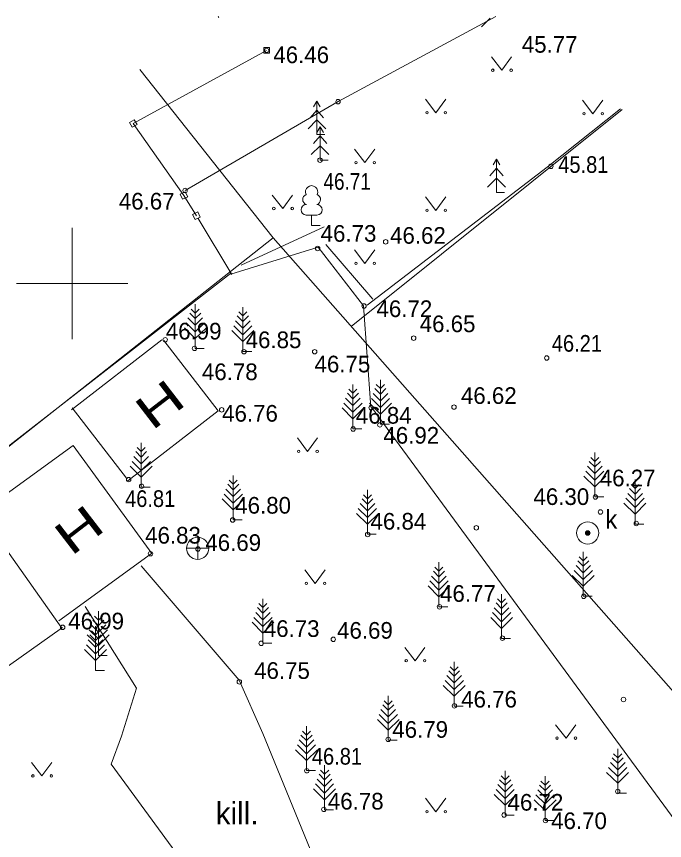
# Model space of a CAD drawing. Extents: x 642626 to 643013, y 6455643 to 6456048.
# Drawn here: x 642697.49 to 642726.66, y 6455724.93 to 6455762.02 of the extents above; entities that cross this region are included whole.
import ezdxf
from ezdxf.enums import TextEntityAlignment as Align

# ---------------------------------------------------------------- set-up
doc = ezdxf.new("R2010")
doc.units = 0
doc.header["$LTSCALE"] = 0.3
for name, color, linetype, lineweight in [('1', 7, 'Continuous', 13), ('10', 7, 'Continuous', 13), ('23', 7, 'Continuous', 13), ('28', 7, 'Continuous', 13), ('30', 7, 'Continuous', 13), ('40', 7, 'Continuous', 13), ('44', 7, 'Continuous', 13), ('46', 7, 'Continuous', 13), ('59', 7, 'Continuous', 13), ('61', 7, 'Continuous', 13)]:
    doc.layers.add(name, color=color, linetype=linetype, lineweight=lineweight)
doc.layers.add('57', color=7, linetype='Continuous')

msp = doc.modelspace()

# ---------------------------------------------------------------- hatches: boundary and pattern name
at = {"layer": '44'}
msp.add_hatch(color=256, dxfattribs=at).paths.add_polyline_path([(642723.3107, 6455738.7696, 1), (642723.1047, 6455738.7696, 1)])

# ---------------------------------------------------------------- linework, layer by layer
at = {"layer": '1'}
for p, q in [((642704.04, 6455747.47), (642699.97, 6455744.31)), ((642706.57, 6455744.27), (642704.13, 6455747.44)), ((642702.44, 6455741.24), (642700, 6455744.41)), ((642706.57, 6455744.27), (642702.5, 6455741.12)), ((642703.57, 6455737.84), (642699.4, 6455734.81)), ((642699.57, 6455734.52), (642694.75, 6455731.11))]:
    msp.add_line(p, q, dxfattribs=at)
for points in [[(642703.58, 6455737.84), (642700.05, 6455742.7), (642695.86, 6455739.67)], [(642699.53, 6455734.49), (642695.86, 6455739.67), (642691.89, 6455736.79)]]:
    msp.add_lwpolyline(points, dxfattribs=at)
at = {"layer": '10'}
for p, q in [((642718.87, 6455760.21), (642719.34, 6455759.6)), ((642719.34, 6455759.6), (642719.78, 6455760.21)), ((642715.91, 6455758.3), (642716.37, 6455757.69)), ((642716.37, 6455757.69), (642716.82, 6455758.3)), ((642722.98, 6455758.25), (642723.44, 6455757.64)), ((642723.44, 6455757.64), (642723.89, 6455758.25)), ((642711.02, 6455758.21), (642711.02, 6455756.71)), ((642711.16, 6455757.05), (642711.16, 6455755.55)), ((642711.38, 6455756.71), (642711.02, 6455756.71)), ((642712.71, 6455756.05), (642713.17, 6455755.44)), ((642713.17, 6455755.44), (642713.62, 6455756.05)), ((642711.52, 6455755.55), (642711.16, 6455755.55)), ((642719.1, 6455755.59), (642719.1, 6455754.09)), ((642709.01, 6455753.98), (642709.48, 6455753.38)), ((642709.48, 6455753.38), (642709.92, 6455753.98)), ((642715.91, 6455753.9), (642716.37, 6455753.29)), ((642716.37, 6455753.29), (642716.82, 6455753.9)), ((642719.46, 6455754.09), (642719.1, 6455754.09)), ((642711.02, 6455753.08), (642710.54, 6455753.08)), ((642711.35, 6455752.55), (642707.6, 6455750.83)), ((642711.42, 6455751.76), (642713.54, 6455749.29)), ((642712.71, 6455751.51), (642713.17, 6455750.9)), ((642713.17, 6455750.9), (642713.62, 6455751.51)), ((642705.54, 6455748.42), (642705.29, 6455748.67)), ((642705.54, 6455748.67), (642705.36, 6455748.85)), ((642705.54, 6455748.67), (642705.72, 6455748.85)), ((642705.54, 6455748.42), (642705.79, 6455748.67)), ((642707.68, 6455748.54), (642707.5, 6455748.72)), ((642707.68, 6455748.54), (642707.86, 6455748.72)), ((642705.54, 6455747.82), (642705.13, 6455748.23)), ((642705.54, 6455748.12), (642705.21, 6455748.45)), ((642705.54, 6455748.12), (642705.87, 6455748.45)), ((642705.54, 6455747.82), (642705.95, 6455748.23)), ((642707.68, 6455747.99), (642707.35, 6455748.32)), ((642707.68, 6455748.29), (642707.43, 6455748.54)), ((642707.68, 6455748.29), (642707.93, 6455748.54)), ((642707.68, 6455747.99), (642708.01, 6455748.32)), ((642705.54, 6455747.52), (642705.05, 6455748.01)), ((642705.54, 6455747.52), (642706.04, 6455748.01)), ((642707.68, 6455747.39), (642707.19, 6455747.88)), ((642707.68, 6455747.69), (642707.27, 6455748.1)), ((642707.68, 6455747.69), (642708.09, 6455748.1)), ((642707.68, 6455747.39), (642708.18, 6455747.88)), ((642712.64, 6455745.06), (642712.46, 6455745.24)), ((642712.64, 6455745.06), (642712.82, 6455745.24)), ((642713.88, 6455745.02), (642713.63, 6455745.27)), ((642713.88, 6455745.27), (642713.69, 6455745.45)), ((642713.88, 6455745.27), (642714.06, 6455745.45)), ((642713.88, 6455745.02), (642714.12, 6455745.27)), ((642712.64, 6455744.81), (642712.39, 6455745.06)), ((642712.64, 6455744.81), (642712.89, 6455745.06)), ((642713.88, 6455744.72), (642713.55, 6455745.05)), ((642713.88, 6455744.72), (642714.21, 6455745.05)), ((642712.64, 6455744.21), (642712.23, 6455744.62)), ((642712.64, 6455744.51), (642712.31, 6455744.84)), ((642712.64, 6455744.51), (642712.97, 6455744.84)), ((642712.64, 6455744.21), (642713.05, 6455744.62)), ((642713.88, 6455744.12), (642713.38, 6455744.61)), ((642713.88, 6455744.42), (642713.47, 6455744.83)), ((642713.88, 6455744.42), (642714.29, 6455744.83)), ((642713.88, 6455744.12), (642714.37, 6455744.61)), ((642712.64, 6455743.91), (642712.15, 6455744.4)), ((642712.64, 6455743.91), (642713.13, 6455744.4)), ((642710.14, 6455743.05), (642710.6, 6455742.44)), ((642710.6, 6455742.44), (642711.05, 6455743.05)), ((642703.11, 6455742.18), (642702.86, 6455742.43)), ((642703.11, 6455742.43), (642702.92, 6455742.61)), ((642703.11, 6455742.43), (642703.29, 6455742.61)), ((642703.11, 6455742.18), (642703.35, 6455742.43)), ((642703.11, 6455741.58), (642702.7, 6455741.99)), ((642703.11, 6455741.88), (642702.78, 6455742.21)), ((642703.11, 6455741.88), (642703.44, 6455742.21)), ((642703.11, 6455741.58), (642703.52, 6455741.99)), ((642723.53, 6455741.74), (642723.28, 6455741.99)), ((642723.53, 6455741.99), (642723.35, 6455742.17)), ((642723.53, 6455741.99), (642723.71, 6455742.17)), ((642723.53, 6455741.74), (642723.78, 6455741.99)), ((642703.11, 6455741.28), (642702.61, 6455741.77)), ((642703.11, 6455741.28), (642703.6, 6455741.77)), ((642723.53, 6455741.14), (642723.12, 6455741.55)), ((642723.53, 6455741.44), (642723.2, 6455741.77)), ((642723.53, 6455741.44), (642723.86, 6455741.77)), ((642723.53, 6455741.14), (642723.94, 6455741.55)), ((642723.53, 6455740.84), (642723.03, 6455741.33)), ((642723.53, 6455740.84), (642724.02, 6455741.33)), ((642707.25, 6455740.71), (642707, 6455740.96)), ((642707.25, 6455740.96), (642707.07, 6455741.14)), ((642707.25, 6455740.96), (642707.43, 6455741.14)), ((642707.25, 6455740.71), (642707.5, 6455740.96)), ((642725.34, 6455740.77), (642725.16, 6455740.95)), ((642725.34, 6455740.77), (642725.52, 6455740.95)), ((642707.25, 6455740.11), (642706.84, 6455740.52)), ((642707.25, 6455740.41), (642706.92, 6455740.74)), ((642707.25, 6455740.41), (642707.58, 6455740.74)), ((642707.25, 6455740.11), (642707.66, 6455740.52)), ((642713.29, 6455740.31), (642713.11, 6455740.49)), ((642713.29, 6455740.31), (642713.47, 6455740.49)), ((642725.34, 6455740.22), (642725.01, 6455740.55)), ((642725.34, 6455740.52), (642725.09, 6455740.77)), ((642725.34, 6455740.52), (642725.59, 6455740.77)), ((642725.34, 6455740.22), (642725.67, 6455740.55)), ((642707.25, 6455739.81), (642706.75, 6455740.3)), ((642707.25, 6455739.81), (642707.74, 6455740.3)), ((642713.29, 6455739.76), (642712.96, 6455740.09)), ((642713.29, 6455740.06), (642713.05, 6455740.3)), ((642713.29, 6455740.06), (642713.54, 6455740.3)), ((642713.29, 6455739.76), (642713.62, 6455740.09)), ((642725.34, 6455739.62), (642724.84, 6455740.11)), ((642725.34, 6455739.92), (642724.93, 6455740.33)), ((642725.34, 6455739.92), (642725.75, 6455740.33)), ((642725.34, 6455739.62), (642725.83, 6455740.11)), ((642713.29, 6455739.46), (642712.88, 6455739.87)), ((642713.29, 6455739.46), (642713.7, 6455739.87)), ((642713.29, 6455739.16), (642712.8, 6455739.65)), ((642713.29, 6455739.16), (642713.79, 6455739.65)), ((642705.65, 6455737.58), (642705.65, 6455738.58)), ((642705.15, 6455738.08), (642706.15, 6455738.08)), ((642723.01, 6455737.27), (642722.76, 6455737.52)), ((642723.01, 6455737.52), (642722.83, 6455737.7)), ((642723.01, 6455737.52), (642723.19, 6455737.7)), ((642723.01, 6455737.27), (642723.26, 6455737.52)), ((642710.48, 6455737.11), (642710.94, 6455736.5)), ((642710.94, 6455736.5), (642711.39, 6455737.11)), ((642716.51, 6455737.05), (642716.33, 6455737.23)), ((642716.51, 6455737.05), (642716.69, 6455737.23)), ((642723.01, 6455736.67), (642722.6, 6455737.08)), ((642723.01, 6455736.97), (642722.68, 6455737.3)), ((642723.01, 6455736.97), (642723.34, 6455737.3)), ((642723.01, 6455736.67), (642723.42, 6455737.08)), ((642716.51, 6455736.5), (642716.18, 6455736.83)), ((642716.51, 6455736.8), (642716.26, 6455737.05)), ((642716.51, 6455736.8), (642716.76, 6455737.05)), ((642716.51, 6455736.5), (642716.84, 6455736.83)), ((642723.01, 6455736.37), (642722.51, 6455736.86)), ((642723.01, 6455736.37), (642723.5, 6455736.86)), ((642716.51, 6455735.9), (642716.02, 6455736.39)), ((642716.51, 6455736.2), (642716.1, 6455736.61)), ((642716.51, 6455736.2), (642716.92, 6455736.61)), ((642716.51, 6455735.9), (642717, 6455736.39)), ((642708.59, 6455735.41), (642708.41, 6455735.59)), ((642708.59, 6455735.41), (642708.77, 6455735.59)), ((642719.33, 6455735.37), (642719.08, 6455735.62)), ((642719.33, 6455735.62), (642719.15, 6455735.81)), ((642719.33, 6455735.62), (642719.51, 6455735.81)), ((642719.33, 6455735.37), (642719.58, 6455735.62)), ((642708.59, 6455735.16), (642708.34, 6455735.41)), ((642708.59, 6455735.16), (642708.84, 6455735.41)), ((642719.33, 6455735.07), (642719, 6455735.4)), ((642719.33, 6455735.07), (642719.66, 6455735.4)), ((642701.18, 6455734.6), (642700.93, 6455734.85)), ((642701.18, 6455734.85), (642701, 6455735.03)), ((642701.18, 6455734.85), (642701.36, 6455735.03)), ((642701.18, 6455734.6), (642701.43, 6455734.85)), ((642708.59, 6455734.56), (642708.18, 6455734.97)), ((642708.59, 6455734.86), (642708.26, 6455735.19)), ((642708.59, 6455734.86), (642708.92, 6455735.19)), ((642708.59, 6455734.56), (642709, 6455734.97)), ((642719.33, 6455734.47), (642718.84, 6455734.97)), ((642719.33, 6455734.77), (642718.92, 6455735.19)), ((642719.33, 6455734.77), (642719.74, 6455735.19)), ((642719.33, 6455734.47), (642719.82, 6455734.97)), ((642701.18, 6455734.3), (642700.85, 6455734.63)), ((642701.18, 6455734.3), (642701.51, 6455734.63)), ((642708.59, 6455734.26), (642708.1, 6455734.75)), ((642708.59, 6455734.26), (642709.08, 6455734.75)), ((642701.18, 6455733.7), (642700.68, 6455734.19)), ((642701.18, 6455734), (642700.77, 6455734.41)), ((642701.05, 6455733.93), (642700.8, 6455734.18)), ((642701.05, 6455734.18), (642700.87, 6455734.36)), ((642701.05, 6455734.18), (642701.23, 6455734.36)), ((642701.05, 6455733.93), (642701.3, 6455734.18)), ((642701.18, 6455734), (642701.59, 6455734.41)), ((642701.18, 6455733.7), (642701.67, 6455734.19)), ((642701.05, 6455733.33), (642700.64, 6455733.74)), ((642701.05, 6455733.63), (642700.72, 6455733.96)), ((642701.05, 6455733.63), (642701.38, 6455733.96)), ((642701.05, 6455733.33), (642701.46, 6455733.74)), ((642701.05, 6455733.03), (642700.55, 6455733.52)), ((642701.05, 6455733.03), (642701.54, 6455733.52)), ((642714.97, 6455733.62), (642715.44, 6455733.02)), ((642715.44, 6455733.02), (642715.88, 6455733.62)), ((642717.2, 6455732.57), (642717.02, 6455732.75)), ((642717.2, 6455732.57), (642717.38, 6455732.75)), ((642717.2, 6455732.02), (642716.87, 6455732.35)), ((642717.2, 6455732.32), (642716.95, 6455732.57)), ((642717.2, 6455732.32), (642717.44, 6455732.57)), ((642717.2, 6455732.02), (642717.53, 6455732.35)), ((642717.2, 6455731.42), (642716.7, 6455731.91)), ((642717.2, 6455731.72), (642716.79, 6455732.13)), ((642717.2, 6455731.72), (642717.61, 6455732.13)), ((642717.2, 6455731.42), (642717.69, 6455731.91)), ((642714.23, 6455731.04), (642714.05, 6455731.22)), ((642714.23, 6455731.04), (642714.41, 6455731.22)), ((642714.23, 6455730.49), (642713.9, 6455730.82)), ((642714.23, 6455730.79), (642713.98, 6455731.04)), ((642714.23, 6455730.79), (642714.48, 6455731.04)), ((642714.23, 6455730.49), (642714.56, 6455730.82)), ((642714.23, 6455730.19), (642713.82, 6455730.6)), ((642714.23, 6455730.19), (642714.64, 6455730.6)), ((642714.23, 6455729.89), (642713.74, 6455730.38)), ((642714.23, 6455729.89), (642714.72, 6455730.38)), ((642721.76, 6455730.14), (642722.23, 6455729.53)), ((642722.23, 6455729.53), (642722.67, 6455730.14)), ((642710.55, 6455729.42), (642710.3, 6455729.67)), ((642710.55, 6455729.67), (642710.37, 6455729.85)), ((642710.55, 6455729.67), (642710.73, 6455729.85)), ((642710.55, 6455729.42), (642710.8, 6455729.67)), ((642710.55, 6455729.12), (642710.22, 6455729.45)), ((642710.55, 6455729.12), (642710.88, 6455729.45)), ((642710.55, 6455728.52), (642710.06, 6455729.01)), ((642710.55, 6455728.82), (642710.14, 6455729.23)), ((642710.55, 6455728.82), (642710.96, 6455729.23)), ((642710.55, 6455728.52), (642711.04, 6455729.01)), ((642724.56, 6455728.4), (642724.31, 6455728.65)), ((642724.56, 6455728.65), (642724.37, 6455728.83)), ((642724.56, 6455728.65), (642724.74, 6455728.83)), ((642724.56, 6455728.4), (642724.8, 6455728.65)), ((642698.17, 6455728.44), (642698.63, 6455727.84)), ((642698.63, 6455727.84), (642699.08, 6455728.44)), ((642724.56, 6455727.8), (642724.14, 6455728.21)), ((642724.56, 6455728.1), (642724.23, 6455728.43)), ((642724.56, 6455728.1), (642724.89, 6455728.43)), ((642724.56, 6455727.8), (642724.97, 6455728.21)), ((642711.36, 6455727.66), (642711.12, 6455727.91)), ((642711.36, 6455727.91), (642711.18, 6455728.09)), ((642711.36, 6455727.91), (642711.55, 6455728.09)), ((642711.36, 6455727.66), (642711.61, 6455727.91)), ((642719.49, 6455727.66), (642719.31, 6455727.84)), ((642719.49, 6455727.66), (642719.67, 6455727.84)), ((642724.56, 6455727.5), (642724.06, 6455727.99)), ((642724.56, 6455727.5), (642725.05, 6455727.99)), ((642711.36, 6455727.06), (642710.95, 6455727.47)), ((642711.36, 6455727.36), (642711.03, 6455727.69)), ((642711.36, 6455727.36), (642711.69, 6455727.69)), ((642711.36, 6455727.06), (642711.77, 6455727.47)), ((642719.49, 6455727.11), (642719.16, 6455727.44)), ((642719.49, 6455727.41), (642719.24, 6455727.66)), ((642719.49, 6455727.41), (642719.74, 6455727.66)), ((642719.49, 6455727.11), (642719.82, 6455727.44)), ((642721.29, 6455727.42), (642721.1, 6455727.6)), ((642721.29, 6455727.42), (642721.47, 6455727.6)), ((642711.36, 6455726.76), (642710.87, 6455727.25)), ((642711.36, 6455726.76), (642711.86, 6455727.25)), ((642719.49, 6455726.81), (642719.08, 6455727.22)), ((642719.49, 6455726.81), (642719.9, 6455727.22)), ((642721.29, 6455726.87), (642720.96, 6455727.2)), ((642721.29, 6455727.17), (642721.04, 6455727.42)), ((642721.29, 6455727.17), (642721.53, 6455727.42)), ((642721.29, 6455726.87), (642721.62, 6455727.2)), ((642715.91, 6455726.83), (642716.37, 6455726.22)), ((642716.37, 6455726.22), (642716.82, 6455726.83)), ((642719.49, 6455726.51), (642719, 6455727)), ((642719.49, 6455726.51), (642719.98, 6455727)), ((642721.29, 6455726.27), (642720.79, 6455726.76)), ((642721.29, 6455726.57), (642720.87, 6455726.98)), ((642721.29, 6455726.57), (642721.7, 6455726.98)), ((642721.29, 6455726.27), (642721.78, 6455726.76))]:
    msp.add_line(p, q, dxfattribs=at)
for points in [[(642711.17, 6455757.96), (642711.02, 6455758.21), (642710.87, 6455757.96)], [(642711.32, 6455757.46), (642711.02, 6455757.81), (642710.72, 6455757.46)], [(642711.42, 6455756.96), (642711.02, 6455757.36), (642710.62, 6455756.96)], [(642711.31, 6455756.8), (642711.16, 6455757.05), (642711.01, 6455756.8)], [(642711.46, 6455756.3), (642711.16, 6455756.65), (642710.86, 6455756.3)], [(642711.56, 6455755.8), (642711.16, 6455756.2), (642710.76, 6455755.8)], [(642719.25, 6455755.34), (642719.1, 6455755.59), (642718.95, 6455755.34)], [(642719.4, 6455754.84), (642719.1, 6455755.19), (642718.8, 6455754.84)], [(642719.5, 6455754.34), (642719.1, 6455754.74), (642718.7, 6455754.34)], [(642711.16, 6455752.61), (642710.78, 6455752.61), (642710.78, 6455753.08)], [(642705.94, 6455747.07), (642705.54, 6455747.07), (642705.54, 6455749.07)], [(642708.08, 6455746.94), (642707.68, 6455746.94), (642707.68, 6455748.94)], [(642714.28, 6455743.67), (642713.88, 6455743.67), (642713.88, 6455745.67)], [(642713.04, 6455743.46), (642712.64, 6455743.46), (642712.64, 6455745.46)], [(642703.51, 6455740.83), (642703.11, 6455740.83), (642703.11, 6455742.83)], [(642723.93, 6455740.39), (642723.53, 6455740.39), (642723.53, 6455742.39)], [(642707.65, 6455739.36), (642707.25, 6455739.36), (642707.25, 6455741.36)], [(642725.74, 6455739.17), (642725.34, 6455739.17), (642725.34, 6455741.17)], [(642713.69, 6455738.71), (642713.29, 6455738.71), (642713.29, 6455740.71)], [(642723.41, 6455735.92), (642723.01, 6455735.92), (642723.01, 6455737.92)], [(642716.91, 6455735.45), (642716.51, 6455735.45), (642716.51, 6455737.45)], [(642719.73, 6455734.02), (642719.33, 6455734.02), (642719.33, 6455736.02)], [(642708.99, 6455733.81), (642708.59, 6455733.81), (642708.59, 6455735.81)], [(642701.58, 6455733.25), (642701.18, 6455733.25), (642701.18, 6455735.25)], [(642701.45, 6455732.58), (642701.05, 6455732.58), (642701.05, 6455734.58)], [(642717.6, 6455730.97), (642717.2, 6455730.97), (642717.2, 6455732.97)], [(642714.63, 6455729.44), (642714.23, 6455729.44), (642714.23, 6455731.44)], [(642710.95, 6455728.07), (642710.55, 6455728.07), (642710.55, 6455730.07)], [(642724.96, 6455727.05), (642724.56, 6455727.05), (642724.56, 6455729.05)], [(642711.76, 6455726.31), (642711.36, 6455726.31), (642711.36, 6455728.31)], [(642719.89, 6455726.06), (642719.49, 6455726.06), (642719.49, 6455728.06)], [(642721.69, 6455725.82), (642721.29, 6455725.82), (642721.29, 6455727.82)]]:
    msp.add_lwpolyline(points, dxfattribs=at)
for centre, radius in [((642718.9341, 6455759.6009), 0.055), ((642719.7628, 6455759.6009), 0.055), ((642715.9733, 6455757.6897), 0.055), ((642716.8021, 6455757.6897), 0.055), ((642723.0409, 6455757.6419), 0.055), ((642723.8696, 6455757.6419), 0.055), ((642712.7739, 6455755.444), 0.055), ((642713.6026, 6455755.444), 0.055), ((642709.0764, 6455753.3758), 0.055), ((642709.9052, 6455753.3758), 0.055), ((642715.9733, 6455753.2939), 0.055), ((642716.8021, 6455753.2939), 0.055), ((642712.7739, 6455750.9048), 0.055), ((642713.6026, 6455750.9048), 0.055), ((642710.199, 6455742.4438), 0.055), ((642711.0277, 6455742.4438), 0.055), ((642705.6452, 6455738.0768), 0.5), ((642710.5385, 6455736.4986), 0.055), ((642711.3673, 6455736.4986), 0.055), ((642715.037, 6455733.0163), 0.055), ((642715.8658, 6455733.0163), 0.055), ((642721.8273, 6455729.5341), 0.055), ((642722.6561, 6455729.5341), 0.055), ((642698.2311, 6455727.8354), 0.055), ((642699.0599, 6455727.8354), 0.055), ((642715.9707, 6455726.2217), 0.055), ((642716.7995, 6455726.2217), 0.055)]:
    msp.add_circle(centre, radius, dxfattribs=at)
for centre, radius, start, end in [((642710.7793, 6455754.1274), 0.277, 332.5799, 207.4201), ((642710.6093, 6455753.78), 0.2326, 109.02174, 253.14154), ((642710.9494, 6455753.78), 0.2326, 286.85082, 70.98591), ((642710.5418, 6455753.3199), 0.2375, 90.0016, 269.39529), ((642711.0168, 6455753.3199), 0.2375, 270.6047, 89.9984)]:
    msp.add_arc(centre, radius, start, end, dxfattribs=at)
at = {"layer": '23'}
for p, q in [((642705.09, 6455754.13), (642704.86, 6455754.02)), ((642704.86, 6455754.02), (642704.97, 6455753.79)), ((642705.2, 6455753.9), (642704.97, 6455753.79)), ((642705.09, 6455754.13), (642705.2, 6455753.9)), ((642705.65, 6455753.22), (642705.42, 6455753.1)), ((642705.42, 6455753.1), (642705.54, 6455752.88)), ((642705.65, 6455753.22), (642705.76, 6455752.99)), ((642705.76, 6455752.99), (642705.54, 6455752.88)), ((642707.19, 6455750.4), (642705.67, 6455752.92)), ((642667.81, 6455719.93), (642707.13, 6455750.45)), ((642713.47, 6455744.44), (642732.27, 6455718.82))]:
    msp.add_line(p, q, dxfattribs=at)
for points in [[(642708.75, 6455760.49), (642702.75, 6455757.2), (642705.03, 6455753.96), (642705.59, 6455753.05)], [(642713.28, 6455749.02), (642721.38, 6455755.23), (642724.68, 6455757.86)], [(642707.14, 6455750.42), (642711.07, 6455751.63), (642713.12, 6455748.99), (642713.45, 6455744.43)]]:
    msp.add_lwpolyline(points, dxfattribs=at)
at = {"layer": '28'}
for p, q in [((642708.63, 6455760.62), (642708.63, 6455760.37)), ((642708.63, 6455760.62), (642708.88, 6455760.62)), ((642708.88, 6455760.62), (642708.88, 6455760.37)), ((642708.63, 6455760.37), (642708.88, 6455760.37)), ((642702.79, 6455757.37), (642702.58, 6455757.25)), ((642702.58, 6455757.25), (642702.7, 6455757.03)), ((642702.92, 6455757.16), (642702.7, 6455757.03)), ((642702.79, 6455757.37), (642702.92, 6455757.16))]:
    msp.add_line(p, q, dxfattribs=at)
at = {"layer": '30'}
for points in [[(642705.08, 6455754.19), (642711.97, 6455758.19), (642719.07, 6455762.02)], [(642721.02, 6455712.33), (642716.33, 6455720.06), (642715.39, 6455721.06), (642712.19, 6455722.93), (642710.99, 6455723.87), (642708.59, 6455729.74), (642707.52, 6455732.15), (642703.11, 6455737.29)], [(642718.65, 6455710.56), (642713.84, 6455718.1), (642713.21, 6455718.68), (642707.53, 6455720.47), (642701.75, 6455728.36), (642702.22, 6455729.62), (642702.9, 6455731.78), (642700.59, 6455735.46)]]:
    msp.add_lwpolyline(points, dxfattribs=at)
at = {"layer": '40'}
msp.add_line((642712.56, 6455748.07), (642724.76, 6455757.83), dxfattribs=at)
for points in [[(642659.05, 6455730.14), (642668.33, 6455719.93), (642709.05, 6455752.06), (642703.05, 6455759.64)], [(642709.05, 6455752.06), (642736.13, 6455721.34), (642748.41, 6455730.62)]]:
    msp.add_lwpolyline(points, dxfattribs=at)
at = {"layer": '44'}
for p, q in [((642706.6, 6455761.97), (642706.57, 6455762.02)), ((642718.82, 6455761.95), (642718.42, 6455761.55))]:
    msp.add_line(p, q, dxfattribs=at)
for radius in [0.5, 0.103]:
    msp.add_circle((642723.2077, 6455738.7696), radius, dxfattribs=at)
at = {"layer": '46'}
for centre in [(642721.5495, 6455755.2739), (642714.113, 6455751.876), (642711.05, 6455751.577), (642713.139, 6455748.988), (642704.188, 6455747.468), (642715.374, 6455747.541), (642705.508, 6455747.079), (642707.736, 6455746.928), (642710.916, 6455746.929), (642721.362, 6455746.648), (642713.454, 6455744.41), (642717.189, 6455744.436), (642706.73, 6455744.3106), (642712.649, 6455743.448), (642713.851, 6455743.633), (642702.544, 6455741.172), (642703.125, 6455740.874), (642723.554, 6455740.39), (642723.781, 6455739.715), (642723.781, 6455739.715), (642723.781, 6455739.715), (642707.226, 6455739.354), (642725.391, 6455739.198), (642718.193, 6455739.003), (642718.193, 6455739.003), (642718.193, 6455739.003), (642713.303, 6455738.702), (642723.203, 6455738.769), (642703.526, 6455737.834), (642703.526, 6455737.834), (642705.66, 6455738.049), (642723.029, 6455735.917), (642716.534, 6455735.447), (642699.574, 6455734.521), (642719.366, 6455734.033), (642708.51, 6455733.802), (642711.753, 6455733.982), (642707.5267, 6455732.0672), (642724.819, 6455731.273), (642717.207, 6455730.987), (642714.226, 6455729.477), (642710.561, 6455728.065), (642724.558, 6455727.134), (642711.33, 6455726.326), (642719.444, 6455726.073), (642721.303, 6455725.823)]:
    msp.add_circle(centre, 0.1, dxfattribs=at)
at = {"layer": '59'}
for centre in [(642708.7519, 6455760.4933), (642711.9687, 6455758.1863), (642711.1573, 6455755.5539), (642705.0838, 6455754.1852)]:
    msp.add_circle(centre, 0.1, dxfattribs=at)
at = {"layer": '61'}
for p, q in [((642700, 6455752.5), (642700, 6455747.5)), ((642700, 6455752), (642700, 6455748)), ((642697.5, 6455750), (642702.5, 6455750)), ((642698, 6455750), (642702, 6455750))]:
    msp.add_line(p, q, dxfattribs=at)

# ---------------------------------------------------------------- texts
at = {"layer": '30'}
msp.add_text('kill.', height=1, dxfattribs=at).set_placement((642707.425, 6455725.65), align=Align.CENTER)
at = {"layer": '44', "width": 0.95}
msp.add_text('k', height=0.85, dxfattribs=at).set_placement((642724.27, 6455738.96), align=Align.CENTER)
at = {"layer": '46'}
for s, p in [('45.77', (642721.495, 6455760.39)), ('46.46', (642710.31, 6455759.92)), ('46.67', (642703.355, 6455753.33)), ('46.73', (642712.44, 6455751.88)), ('46.62', (642715.565, 6455751.79)), ('46.72', (642714.955, 6455748.49)), ('46.65', (642716.9, 6455747.81)), ('46.99', (642705.47, 6455747.48)), ('46.85', (642709.065, 6455747.09)), ('46.75', (642712.165, 6455746)), ('46.78', (642707.095, 6455745.65)), ('46.62', (642718.755, 6455744.58)), ('46.76', (642708.005, 6455743.78)), ('46.84', (642714.025, 6455743.69)), ('46.92', (642715.265, 6455742.79)), ('46.27', (642725.005, 6455740.87)), ('46.30', (642722.02, 6455740.03)), ('46.80', (642708.595, 6455739.64)), ('46.84', (642714.685, 6455738.92)), ('46.83', (642704.54, 6455738.29)), ('46.69', (642707.25, 6455737.96)), ('46.77', (642717.815, 6455735.67)), ('46.99', (642701.08, 6455734.43)), ('46.73', (642709.88, 6455734.09)), ('46.69', (642713.18, 6455734.01)), ('46.75', (642709.445, 6455732.2)), ('46.76', (642718.765, 6455730.91)), ('46.79', (642715.665, 6455729.55)), ('46.78', (642712.765, 6455726.32)), ('46.72', (642720.855, 6455726.27)), ('46.70', (642722.815, 6455725.44))]:
    msp.add_text(s, height=0.75, dxfattribs=at).set_placement(p, align=Align.CENTER)
for s, width, p in [('45.81', 0.9, (642723.01, 6455754.98)), ('46.71', 0.85, (642712.38, 6455754.22)), ('46.21', 0.9, (642722.72, 6455746.93)), ('46.81', 0.9, (642703.51, 6455739.94)), ('46.81', 0.9, (642711.92, 6455728.34))]:
    msp.add_text(s, height=0.75, dxfattribs=dict(at, width=width)).set_placement(p, align=Align.CENTER)
at = {"layer": '57', "width": 1.4}
for p in [(642704.3972, 6455743.9643), (642700.7572, 6455738.3143)]:
    msp.add_text('H', height=1.5, rotation=37.614, dxfattribs=at).set_placement(p, align=Align.CENTER)

doc.saveas('drawing.dxf')
